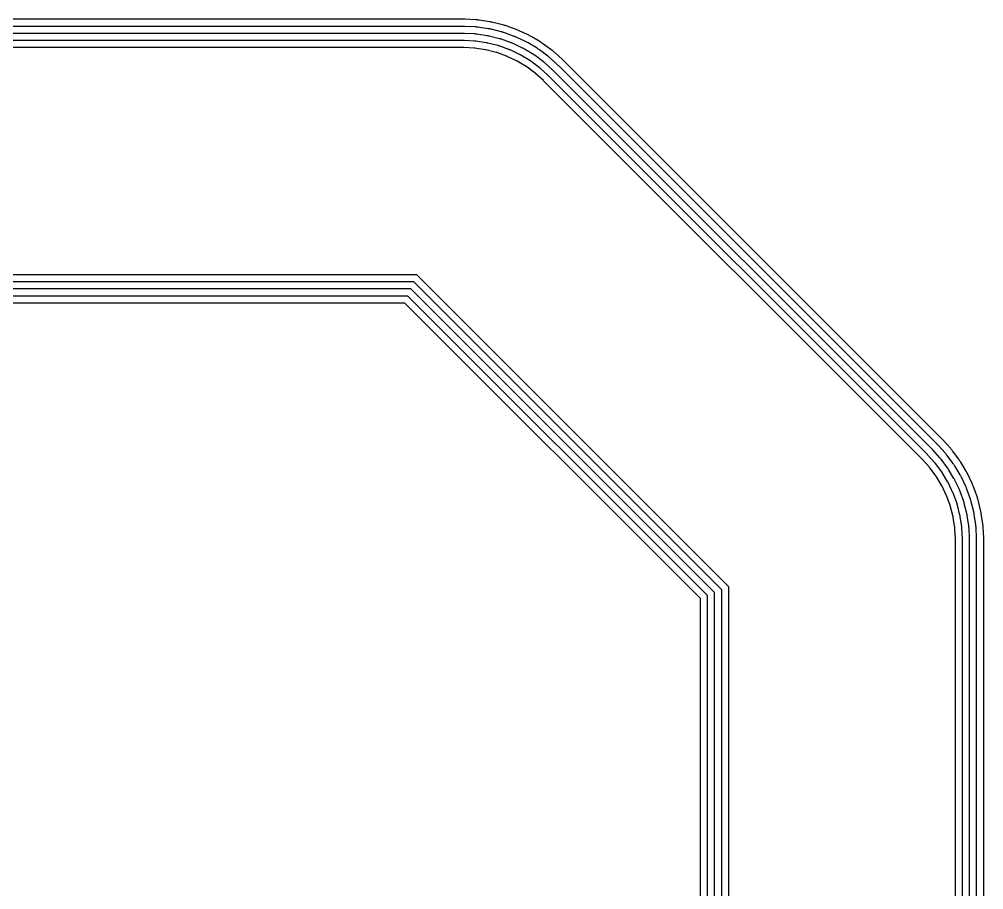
# Model space of a CAD drawing. Header units: metres. Extents: x 123.3 to 152.9, y -74.8 to -51.5.
# Drawn here: x 145.97 to 152.77, y -57.74 to -51.6 of the extents above; entities that cross this region are included whole.
import ezdxf

# ---------------------------------------------------------------- set-up
doc = ezdxf.new("R2010")
doc.units = ezdxf.units.M

msp = doc.modelspace()

# ---------------------------------------------------------------- linework, layer by layer
for points in [[(152.7704, -61.371), (152.7704, -55.27), (152.7703, -55.2639), (152.7701, -55.2577), (152.7665, -55.1842), (152.7661, -55.1781), (152.7656, -55.1719), (152.7649, -55.1658), (152.7641, -55.1598), (152.7533, -55.0869), (152.7523, -55.0809), (152.7512, -55.0748), (152.7499, -55.0688), (152.7485, -55.0629), (152.7306, -54.9914), (152.729, -54.9855), (152.7273, -54.9796), (152.7254, -54.9738), (152.7235, -54.968), (152.6986, -54.8986), (152.6965, -54.8929), (152.6942, -54.8872), (152.6918, -54.8815), (152.6893, -54.876), (152.6578, -54.8094), (152.6551, -54.8039), (152.6523, -54.7984), (152.6493, -54.7931), (152.6462, -54.7877), (152.6083, -54.7246), (152.6051, -54.7194), (152.6018, -54.7142), (152.5983, -54.7092), (152.5947, -54.7042), (152.5508, -54.645), (152.5471, -54.6402), (152.5433, -54.6354), (152.5393, -54.6307), (152.5353, -54.6261), (152.4858, -54.5715), (152.4817, -54.567), (152.4774, -54.5626), (149.8074, -51.8926), (149.803, -51.8883), (149.7985, -51.8842), (149.7439, -51.8347), (149.7393, -51.8307), (149.7346, -51.8267), (149.7298, -51.8229), (149.725, -51.8192), (149.6658, -51.7753), (149.6608, -51.7717), (149.6558, -51.7682), (149.6506, -51.7649), (149.6454, -51.7617), (149.5823, -51.7238), (149.5769, -51.7207), (149.5716, -51.7177), (149.5661, -51.7149), (149.5606, -51.7122), (149.494, -51.6807), (149.4885, -51.6782), (149.4828, -51.6758), (149.4771, -51.6735), (149.4714, -51.6714), (149.402, -51.6465), (149.3962, -51.6446), (149.3904, -51.6427), (149.3845, -51.641), (149.3786, -51.6394), (149.3071, -51.6215), (149.3012, -51.6201), (149.2952, -51.6188), (149.2891, -51.6177), (149.2831, -51.6167), (149.2102, -51.6059), (149.2042, -51.6051), (149.1981, -51.6044), (149.1919, -51.6039), (149.1858, -51.6035), (149.1123, -51.5999), (149.1061, -51.5997), (149.1, -51.5996), (141.2203, -51.5996)], [(152.6704, -61.45), (152.6704, -55.27), (152.6703, -55.2663), (152.6702, -55.2626), (152.6666, -55.1891), (152.6664, -55.1854), (152.666, -55.1817), (152.6656, -55.1781), (152.6651, -55.1744), (152.6543, -55.1016), (152.6537, -55.098), (152.6531, -55.0943), (152.6523, -55.0907), (152.6515, -55.0872), (152.6336, -55.0157), (152.6326, -55.0122), (152.6316, -55.0086), (152.6305, -55.0051), (152.6293, -55.0016), (152.6045, -54.9323), (152.6032, -54.9289), (152.6018, -54.9254), (152.6004, -54.9221), (152.5989, -54.9187), (152.5674, -54.8521), (152.5658, -54.8488), (152.5641, -54.8456), (152.5623, -54.8423), (152.5604, -54.8392), (152.5226, -54.776), (152.5206, -54.7729), (152.5186, -54.7698), (152.5166, -54.7667), (152.5144, -54.7638), (152.4705, -54.7046), (152.4683, -54.7017), (152.466, -54.6988), (152.4636, -54.696), (152.4612, -54.6932), (152.4117, -54.6387), (152.4092, -54.636), (152.4067, -54.6333), (149.7367, -51.9633), (149.734, -51.9608), (149.7313, -51.9583), (149.6768, -51.9088), (149.674, -51.9064), (149.6712, -51.904), (149.6683, -51.9017), (149.6654, -51.8995), (149.6062, -51.8556), (149.6033, -51.8534), (149.6002, -51.8514), (149.5971, -51.8494), (149.594, -51.8474), (149.5308, -51.8096), (149.5277, -51.8077), (149.5244, -51.8059), (149.5212, -51.8042), (149.5179, -51.8026), (149.4513, -51.7711), (149.4479, -51.7696), (149.4446, -51.7682), (149.4411, -51.7668), (149.4377, -51.7655), (149.3684, -51.7407), (149.3649, -51.7395), (149.3614, -51.7384), (149.3578, -51.7374), (149.3543, -51.7364), (149.2828, -51.7185), (149.2793, -51.7177), (149.2757, -51.7169), (149.272, -51.7163), (149.2684, -51.7157), (149.1956, -51.7049), (149.1919, -51.7044), (149.1883, -51.704), (149.1846, -51.7036), (149.1809, -51.7034), (149.1074, -51.6998), (149.1037, -51.6997), (149.1, -51.6996), (141.1978, -51.6996)], [(152.7204, -61.4065), (152.7204, -55.27), (152.7203, -55.2651), (152.7201, -55.2602), (152.7165, -55.1866), (152.7162, -55.1817), (152.7158, -55.1768), (152.7153, -55.172), (152.7146, -55.1671), (152.7038, -55.0943), (152.703, -55.0894), (152.7021, -55.0846), (152.7011, -55.0798), (152.7, -55.075), (152.6821, -55.0036), (152.6808, -54.9988), (152.6795, -54.9941), (152.678, -54.9894), (152.6764, -54.9848), (152.6516, -54.9155), (152.6499, -54.9109), (152.648, -54.9063), (152.6461, -54.9018), (152.6441, -54.8973), (152.6126, -54.8308), (152.6104, -54.8264), (152.6082, -54.822), (152.6058, -54.8177), (152.6033, -54.8135), (152.5655, -54.7503), (152.5629, -54.7461), (152.5602, -54.742), (152.5574, -54.738), (152.5546, -54.734), (152.5107, -54.6748), (152.5077, -54.6709), (152.5046, -54.6671), (152.5015, -54.6633), (152.4982, -54.6597), (152.4488, -54.6051), (152.4454, -54.6015), (152.442, -54.598), (149.772, -51.928), (149.7685, -51.9246), (149.7649, -51.9212), (149.7103, -51.8718), (149.7067, -51.8685), (149.7029, -51.8654), (149.6991, -51.8623), (149.6952, -51.8593), (149.636, -51.8154), (149.632, -51.8126), (149.628, -51.8098), (149.6239, -51.8071), (149.6197, -51.8045), (149.5565, -51.7667), (149.5523, -51.7642), (149.548, -51.7618), (149.5436, -51.7596), (149.5392, -51.7574), (149.4727, -51.7259), (149.4682, -51.7239), (149.4637, -51.722), (149.4591, -51.7201), (149.4545, -51.7184), (149.3852, -51.6936), (149.3806, -51.692), (149.3759, -51.6905), (149.3712, -51.6892), (149.3664, -51.6879), (149.295, -51.67), (149.2902, -51.6689), (149.2854, -51.6679), (149.2806, -51.667), (149.2757, -51.6662), (149.2029, -51.6554), (149.198, -51.6547), (149.1932, -51.6542), (149.1883, -51.6538), (149.1834, -51.6535), (149.1098, -51.6499), (149.1049, -51.6497), (149.1, -51.6496), (141.209, -51.6496)], [(152.6204, -61.5), (152.6204, -55.27), (152.6203, -55.2675), (152.6203, -55.2651), (152.6166, -55.1915), (152.6165, -55.1891), (152.6163, -55.1866), (152.616, -55.1842), (152.6157, -55.1818), (152.6049, -55.1089), (152.6045, -55.1065), (152.604, -55.1041), (152.6035, -55.1017), (152.603, -55.0993), (152.5851, -55.0279), (152.5844, -55.0255), (152.5838, -55.0231), (152.583, -55.0208), (152.5822, -55.0185), (152.5574, -54.9492), (152.5566, -54.9469), (152.5556, -54.9446), (152.5547, -54.9423), (152.5537, -54.9401), (152.5222, -54.8735), (152.5211, -54.8713), (152.52, -54.8691), (152.5188, -54.867), (152.5175, -54.8649), (152.4797, -54.8017), (152.4784, -54.7996), (152.4771, -54.7976), (152.4757, -54.7955), (152.4742, -54.7935), (152.4304, -54.7344), (152.4289, -54.7324), (152.4273, -54.7305), (152.4258, -54.7286), (152.4241, -54.7268), (152.3747, -54.6722), (152.373, -54.6705), (152.3713, -54.6687), (149.7013, -51.9987), (149.6995, -51.997), (149.6978, -51.9953), (149.6432, -51.9459), (149.6414, -51.9442), (149.6395, -51.9427), (149.6376, -51.9411), (149.6356, -51.9396), (149.5765, -51.8958), (149.5745, -51.8943), (149.5724, -51.8929), (149.5704, -51.8916), (149.5683, -51.8903), (149.5051, -51.8525), (149.503, -51.8512), (149.5009, -51.85), (149.4987, -51.8489), (149.4965, -51.8478), (149.4299, -51.8163), (149.4277, -51.8153), (149.4254, -51.8144), (149.4231, -51.8134), (149.4208, -51.8126), (149.3515, -51.7878), (149.3492, -51.787), (149.3469, -51.7862), (149.3445, -51.7856), (149.3421, -51.7849), (149.2707, -51.767), (149.2683, -51.7665), (149.2659, -51.766), (149.2635, -51.7655), (149.2611, -51.7651), (149.1882, -51.7543), (149.1858, -51.754), (149.1834, -51.7537), (149.1809, -51.7535), (149.1785, -51.7534), (149.1049, -51.7497), (149.1025, -51.7497), (149.1, -51.7496), (141.1866, -51.7496)], [(152.5704, -61.55), (152.5704, -55.27), (152.5704, -55.2688), (152.5703, -55.2675), (152.5667, -55.194), (152.5666, -55.1928), (152.5665, -55.1915), (152.5664, -55.1903), (152.5662, -55.1891), (152.5554, -55.1163), (152.5552, -55.1151), (152.555, -55.1139), (152.5547, -55.1127), (152.5545, -55.1115), (152.5366, -55.04), (152.5363, -55.0388), (152.5359, -55.0377), (152.5355, -55.0365), (152.5351, -55.0353), (152.5103, -54.966), (152.5099, -54.9648), (152.5095, -54.9637), (152.509, -54.9626), (152.5085, -54.9615), (152.477, -54.8949), (152.4764, -54.8938), (152.4759, -54.8927), (152.4753, -54.8916), (152.4747, -54.8906), (152.4368, -54.8274), (152.4362, -54.8264), (152.4355, -54.8253), (152.4348, -54.8243), (152.4341, -54.8233), (152.3902, -54.7642), (152.3895, -54.7632), (152.3887, -54.7622), (152.3879, -54.7613), (152.3871, -54.7604), (152.3376, -54.7058), (152.3368, -54.7049), (152.336, -54.704), (149.666, -52.034), (149.6651, -52.0332), (149.6642, -52.0324), (149.6096, -51.9829), (149.6087, -51.9821), (149.6078, -51.9813), (149.6068, -51.9805), (149.6058, -51.9798), (149.5467, -51.9359), (149.5457, -51.9352), (149.5447, -51.9345), (149.5436, -51.9338), (149.5426, -51.9332), (149.4794, -51.8953), (149.4784, -51.8947), (149.4773, -51.8941), (149.4762, -51.8936), (149.4751, -51.893), (149.4085, -51.8615), (149.4074, -51.861), (149.4063, -51.8605), (149.4052, -51.8601), (149.404, -51.8597), (149.3347, -51.8349), (149.3335, -51.8345), (149.3323, -51.8341), (149.3312, -51.8337), (149.33, -51.8334), (149.2585, -51.8155), (149.2573, -51.8153), (149.2561, -51.815), (149.2549, -51.8148), (149.2537, -51.8146), (149.1809, -51.8038), (149.1797, -51.8036), (149.1785, -51.8035), (149.1772, -51.8034), (149.176, -51.8033), (149.1025, -51.7997), (149.1012, -51.7996), (149.1, -51.7996), (141.1753, -51.7996)], [(141.1753, -53.4004), (148.7685, -53.4004), (150.9696, -55.6015), (150.9696, -61.55)], [(141.1866, -53.4504), (148.7478, -53.4504), (150.9196, -55.6222), (150.9196, -61.5)], [(141.1978, -53.5004), (148.7271, -53.5004), (150.8696, -55.6429), (150.8696, -61.45)], [(141.209, -53.5504), (148.7063, -53.5504), (150.8196, -55.6637), (150.8196, -61.4065)], [(141.2203, -53.6004), (148.6856, -53.6004), (150.7696, -55.6844), (150.7696, -61.371)]]:
    msp.add_lwpolyline(points)

doc.saveas('drawing.dxf')
